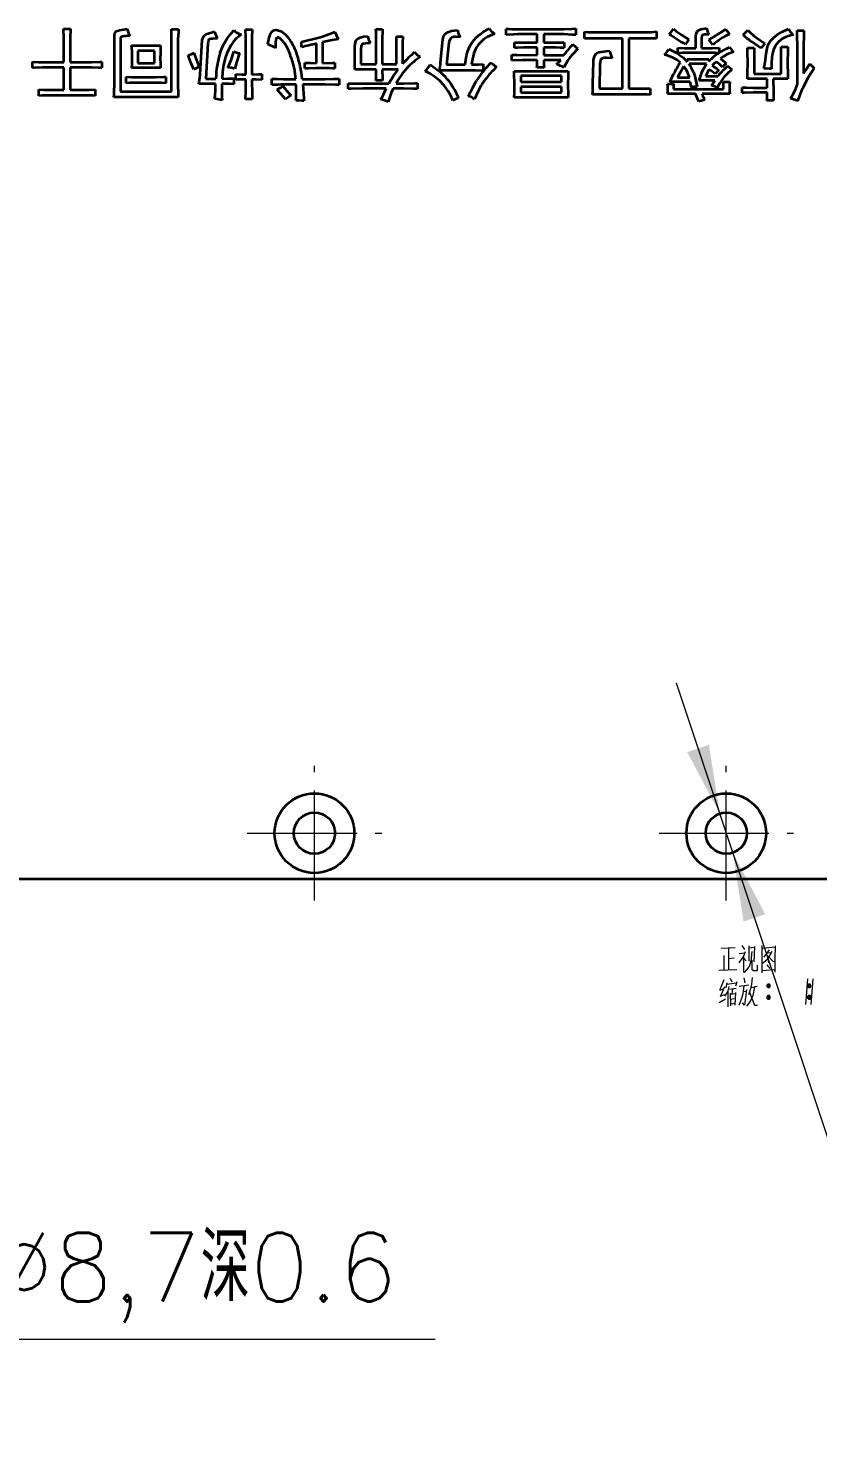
# Model space of a CAD drawing. Header units: millimetres. Extents: x -631 to 3210, y -446 to 2288.
# Drawn here: x -426.9 to -340.6, y 34.4 to 188.1 of the extents above; entities that cross this region are included whole.
import ezdxf

# ---------------------------------------------------------------- set-up
doc = ezdxf.new("R2010")
doc.units = ezdxf.units.MM
doc.linetypes.add('点画线', pattern=[18, 12, -2, 2, -2])
doc.layers.get('0').update_dxf_attribs({"lineweight": 18})
doc.layers.add('中心线层', color=1, linetype='点画线', lineweight=18)
doc.layers.add('尺寸线层', color=3, linetype='Continuous', lineweight=18)
doc.styles.get("Standard").update_dxf_attribs({"font": 'txt.shx', "bigfont": 'gbcbig.shx'})
doc.dimstyles.get("Standard").update_dxf_attribs({"dimscale": 3, "dimtxt": 0.18, "dimasz": 0.18, "dimexe": 0.18, "dimexo": 0.0625, "dimgap": 0.09, "dimtad": 0, "dimtih": 1, "dimtoh": 1, "dimdec": 4, "dimzin": 0, "dimdsep": 46, "dimtxsty": 'Standard', "dimcen": 0.09, "dimdle": 0.36, "dimadec": 0, "dimazin": 0, "dimtfac": 1, "dimtdec": 4, "dimtofl": 0, "dimtmove": 0, "dimatfit": 3, "dimfxl": 0, "dimtolj": 1, "dimtzin": 0, "dimarcsym": 0})

# ---------------------------------------------------------------- blocks, each defined once
blk = doc.blocks.new('*X305')
at = {"layer": '尺寸线层', "linetype": 'Continuous'}
for points in [[(-489.4, 104.16), (-493.55, 110.53), (-491.26, 111.53)], [(-485.91, 96.19), (-484.05, 88.82), (-481.76, 89.82)]]:
    blk.add_hatch(color=0, dxfattribs=at).paths.add_polyline_path(points, flags=0)
at = {"layer": '尺寸线层', "color": 0, "linetype": 'Continuous'}
for q in [(-495.41, 117.9), (-382.45, 44.91)]:
    blk.add_line((-463.47, 44.91), q, dxfattribs=at)
at = {"layer": '尺寸线层', "color": 0, "insert": (-419.21, 51.64), "char_height": 7.5, "width": 147.0476, "attachment_point": 5}
blk.add_mtext('14-%%C8,7深0.6', dxfattribs=at)
blk = doc.blocks.new('*X306')
at = {"layer": '尺寸线层', "linetype": 'Continuous'}
for points in [[(-351.36, 102.31), (-354.92, 109.03), (-352.55, 109.82)], [(-349.94, 98.04), (-348.76, 90.53), (-346.39, 91.32)]]:
    blk.add_hatch(color=0, dxfattribs=at).paths.add_polyline_path(points, flags=0)
at = {"layer": '尺寸线层', "color": 0, "linetype": 'Continuous'}
for q in [(-356.1, 116.54), (-278.68, 44.91)]:
    blk.add_line((-332.25, 44.91), q, dxfattribs=at)
at = {"layer": '尺寸线层', "color": 0, "char_height": 7.5, "attachment_point": 5}
for s, insert, width in [('%%C4,5', (-301.71, 51.25), 47.1429), ('%%C8.7*90%%D', (-301.71, 39.28), 92.1429)]:
    blk.add_mtext(s, dxfattribs=dict(at, insert=insert, width=width))

msp = doc.modelspace()

# ---------------------------------------------------------------- linework, layer by layer
at = {"color": 7, "lineweight": 35, "ltscale": 0.019385}
for p, q in [((-423.079, 188.018), (-422.304, 188.018)), ((-411.281, 187.985), (-410.506, 187.985)), ((-370.562, 183.771), (-371.337, 183.771))]:
    msp.add_line(p, q, dxfattribs=at)
at = {"color": 7, "lineweight": 35, "ltscale": 0.170225}
msp.add_line((-411.281, 181.176), (-411.281, 187.985), dxfattribs=at)
at = {"color": 7, "lineweight": 35, "ltscale": 0.018542}
for p, q in [((-403.191, 187.951), (-402.45, 187.951)), ((-342.922, 187.816), (-342.18, 187.816)), ((-348.349, 185.928), (-347.607, 185.928)), ((-402.45, 180.333), (-403.191, 180.333)), ((-345.483, 180.198), (-346.225, 180.198))]:
    msp.add_line(p, q, dxfattribs=at)
at = {"color": 7, "lineweight": 35, "ltscale": 0.021909}
msp.add_line((-393.416, 187.681), (-393.079, 186.872), dxfattribs=at)
at = {"color": 7, "lineweight": 35, "ltscale": 0.0177}
for p, q in [((-388.933, 187.985), (-388.225, 187.985)), ((-388.225, 182.355), (-388.933, 182.355))]:
    msp.add_line(p, q, dxfattribs=at)
at = {"color": 7, "lineweight": 35, "ltscale": 0.016854}
for p, q in [((-374.708, 187.344), (-374.708, 188.018)), ((-416.236, 182.086), (-416.236, 182.76)), ((-411.888, 182.76), (-411.888, 182.086)), ((-400.326, 181.883), (-400.326, 182.558)), ((-392.944, 182.558), (-392.944, 181.883)), ((-425.776, 180.704), (-425.776, 181.378)), ((-419.607, 181.378), (-419.607, 180.704))]:
    msp.add_line(p, q, dxfattribs=at)
at = {"color": 7, "lineweight": 35, "ltscale": 0.125562}
msp.add_line((-373.427, 187.985), (-368.405, 187.985), dxfattribs=at)
at = {"color": 7, "lineweight": 35, "ltscale": 0.017697}
msp.add_line((-367.09, 188.052), (-367.09, 187.344), dxfattribs=at)
at = {"color": 7, "lineweight": 35, "ltscale": 0.018539}
msp.add_line((-366.146, 186.94), (-366.146, 187.681), dxfattribs=at)
at = {"color": 7, "lineweight": 35, "ltscale": 0.136523}
msp.add_line((-364.967, 187.648), (-359.506, 187.648), dxfattribs=at)
at = {"color": 7, "lineweight": 35, "ltscale": 0.019382}
msp.add_line((-358.292, 187.715), (-358.292, 186.94), dxfattribs=at)
at = {"color": 7, "lineweight": 35, "ltscale": 0.058989}
for p, q in [((-423.045, 184.378), (-423.045, 186.737)), ((-422.337, 186.737), (-422.337, 184.378))]:
    msp.add_line(p, q, dxfattribs=at)
at = {"color": 7, "lineweight": 35, "ltscale": 0.135674}
msp.add_line((-417.517, 181.816), (-417.517, 187.243), dxfattribs=at)
at = {"color": 7, "lineweight": 35, "ltscale": 0.143258}
msp.add_line((-416.843, 186.906), (-416.843, 181.176), dxfattribs=at)
at = {"color": 7, "lineweight": 35, "ltscale": 0.079211}
for p, q in [((-415.629, 186.198), (-412.461, 186.198)), ((-412.461, 183.737), (-415.629, 183.737))]:
    msp.add_line(p, q, dxfattribs=at)
at = {"color": 7, "lineweight": 35, "ltscale": 0.127247}
msp.add_line((-410.573, 186.906), (-410.573, 181.816), dxfattribs=at)
at = {"color": 7, "lineweight": 35, "ltscale": 0.093725}
msp.add_line((-408.146, 183.03), (-407.911, 186.771), dxfattribs=at)
at = {"color": 7, "lineweight": 35, "ltscale": 0.096248}
msp.add_line((-407.304, 186.4), (-407.54, 182.558), dxfattribs=at)
at = {"color": 7, "lineweight": 35, "ltscale": 0.092697}
for p, q in [((-403.158, 183.03), (-403.158, 186.737)), ((-402.483, 186.737), (-402.483, 183.03))]:
    msp.add_line(p, q, dxfattribs=at)
at = {"color": 7, "lineweight": 35, "ltscale": 0.049476}
msp.add_line((-397.057, 186.603), (-395.131, 187.059), dxfattribs=at)
at = {"color": 7, "lineweight": 35, "ltscale": 0.015168}
for p, q in [((-397.057, 185.996), (-397.057, 186.603)), ((-373.798, 185.928), (-373.798, 186.535)), ((-368.371, 186.535), (-368.371, 185.928)), ((-404.472, 182.591), (-404.472, 181.985))]:
    msp.add_line(p, q, dxfattribs=at)
at = {"color": 7, "lineweight": 35, "ltscale": 0.05309}
msp.add_line((-395.438, 184.277), (-395.438, 186.4), dxfattribs=at)
at = {"color": 7, "lineweight": 35, "ltscale": 0.057304}
for p, q in [((-394.765, 186.569), (-394.765, 184.277)), ((-388.899, 184.142), (-388.899, 186.434)), ((-388.259, 186.434), (-388.259, 184.142))]:
    msp.add_line(p, q, dxfattribs=at)
at = {"color": 7, "lineweight": 35, "ltscale": 0.034551}
msp.add_line((-391.225, 184.782), (-391.225, 186.164), dxfattribs=at)
at = {"color": 7, "lineweight": 35, "ltscale": 0.075843}
msp.add_line((-386.675, 184.142), (-386.675, 187.176), dxfattribs=at)
at = {"color": 7, "lineweight": 35, "ltscale": 0.016858}
for p, q in [((-386.675, 187.176), (-386, 187.176)), ((-350.944, 182.221), (-350.27, 182.221))]:
    msp.add_line(p, q, dxfattribs=at)
at = {"color": 7, "lineweight": 35, "ltscale": 0.062724}
msp.add_line((-381.888, 184.344), (-381.618, 186.839), dxfattribs=at)
at = {"color": 7, "lineweight": 35, "ltscale": 0.059282}
msp.add_line((-380.978, 186.468), (-381.214, 184.108), dxfattribs=at)
at = {"color": 7, "lineweight": 35, "ltscale": 0.053088}
msp.add_line((-371.304, 187.412), (-373.427, 187.412), dxfattribs=at)
at = {"color": 7, "lineweight": 35, "ltscale": 0.022752}
for p, q in [((-371.304, 186.501), (-371.304, 187.412)), ((-370.596, 187.412), (-370.596, 186.501))]:
    msp.add_line(p, q, dxfattribs=at)
at = {"color": 7, "lineweight": 35, "ltscale": 0.054773}
for p, q in [((-368.405, 187.412), (-370.596, 187.412)), ((-370.596, 185.153), (-368.405, 185.153)), ((-413.068, 182.119), (-415.259, 182.119)), ((-415.225, 182.726), (-413.034, 182.726))]:
    msp.add_line(p, q, dxfattribs=at)
at = {"color": 7, "lineweight": 35, "ltscale": 0.074158}
for p, q in [((-362, 186.973), (-364.967, 186.973)), ((-347.607, 183.097), (-344.641, 183.097))]:
    msp.add_line(p, q, dxfattribs=at)
at = {"color": 7, "lineweight": 35, "ltscale": 0.137359}
for p, q in [((-362, 181.479), (-362, 186.973)), ((-361.292, 186.973), (-361.292, 181.479))]:
    msp.add_line(p, q, dxfattribs=at)
at = {"color": 7, "lineweight": 35, "ltscale": 0.044666}
msp.add_line((-359.506, 186.973), (-361.292, 186.973), dxfattribs=at)
at = {"color": 7, "lineweight": 35, "ltscale": 0.032865}
msp.add_line((-353.978, 185.895), (-353.978, 187.209), dxfattribs=at)
at = {"color": 7, "lineweight": 35, "ltscale": 0.027809}
msp.add_line((-353.371, 187.007), (-353.371, 185.895), dxfattribs=at)
at = {"color": 7, "lineweight": 35, "ltscale": 0.030859}
msp.add_line((-346.866, 185.895), (-347.877, 186.603), dxfattribs=at)
at = {"color": 7, "lineweight": 35, "ltscale": 0.073315}
msp.add_line((-344.641, 183.097), (-344.641, 186.03), dxfattribs=at)
at = {"color": 7, "lineweight": 35, "ltscale": 0.017688}
msp.add_line((-344.641, 186.03), (-343.933, 186.03), dxfattribs=at)
at = {"color": 7, "lineweight": 35, "ltscale": 0.107023}
msp.add_line((-342.888, 181.951), (-342.888, 186.232), dxfattribs=at)
at = {"color": 7, "lineweight": 35, "ltscale": 0.078371}
msp.add_line((-342.214, 186.265), (-342.214, 183.131), dxfattribs=at)
at = {"color": 7, "lineweight": 35, "ltscale": 0.033708}
for p, q in [((-414.956, 185.625), (-414.956, 184.277)), ((-413.135, 184.277), (-413.135, 185.625))]:
    msp.add_line(p, q, dxfattribs=at)
at = {"color": 7, "lineweight": 35, "ltscale": 0.045508}
for p, q in [((-413.135, 185.625), (-414.956, 185.625)), ((-414.956, 184.277), (-413.135, 184.277)), ((-406.461, 182.018), (-408.281, 182.018))]:
    msp.add_line(p, q, dxfattribs=at)
at = {"color": 7, "lineweight": 35, "ltscale": 0.041293}
msp.add_line((-390.584, 185.794), (-390.584, 184.142), dxfattribs=at)
at = {"color": 7, "lineweight": 35, "ltscale": 0.04045}
msp.add_line((-386.034, 185.794), (-386.034, 184.176), dxfattribs=at)
at = {"color": 7, "lineweight": 35, "ltscale": 0.016011}
for p, q in [((-374.068, 184.546), (-374.068, 185.187)), ((-396.72, 183.67), (-396.72, 184.31)), ((-393.416, 184.31), (-393.416, 183.67)), ((-384.382, 182.086), (-384.382, 181.445)), ((-373.09, 181.681), (-373.09, 181.041)), ((-368.675, 181.041), (-368.675, 181.681))]:
    msp.add_line(p, q, dxfattribs=at)
at = {"color": 7, "lineweight": 35, "ltscale": 0.020225}
for p, q in [((-371.304, 185.153), (-371.304, 185.962)), ((-370.596, 185.962), (-370.596, 185.153)), ((-350.944, 181.412), (-350.944, 182.221))]:
    msp.add_line(p, q, dxfattribs=at)
at = {"color": 7, "lineweight": 35, "ltscale": 0.046338}
msp.add_line((-368.742, 184.58), (-370.596, 184.58), dxfattribs=at)
at = {"color": 7, "lineweight": 35, "ltscale": 0.014326}
msp.add_line((-355.933, 185.355), (-355.933, 185.928), dxfattribs=at)
at = {"color": 7, "lineweight": 35, "ltscale": 0.006742}
msp.add_line((-354.922, 184.412), (-354.922, 184.681), dxfattribs=at)
at = {"color": 7, "lineweight": 35, "ltscale": 0.058997}
msp.add_line((-354.922, 184.681), (-352.562, 184.681), dxfattribs=at)
at = {"color": 7, "lineweight": 35, "ltscale": 0.014319}
msp.add_line((-354.551, 185.895), (-353.978, 185.895), dxfattribs=at)
at = {"color": 7, "lineweight": 35, "ltscale": 0.037073}
msp.add_line((-352.967, 185.389), (-354.45, 185.389), dxfattribs=at)
at = {"color": 7, "lineweight": 35, "ltscale": 0.010107}
msp.add_line((-353.371, 185.895), (-352.967, 185.895), dxfattribs=at)
at = {"color": 7, "lineweight": 35, "ltscale": 0.005899}
msp.add_line((-352.562, 184.681), (-352.562, 184.445), dxfattribs=at)
at = {"color": 7, "lineweight": 35, "ltscale": 0.013483}
msp.add_line((-351.416, 185.928), (-351.416, 185.389), dxfattribs=at)
at = {"color": 7, "lineweight": 35, "ltscale": 0.070787}
msp.add_line((-347.607, 185.928), (-347.607, 183.097), dxfattribs=at)
at = {"color": 7, "lineweight": 35, "ltscale": 0.016853}
for p, q in [((-426.45, 183.737), (-426.45, 184.412)), ((-418.899, 184.412), (-418.899, 183.737))]:
    msp.add_line(p, q, dxfattribs=at)
at = {"color": 7, "lineweight": 35, "ltscale": 0.058984}
for p, q in [((-425.405, 184.378), (-423.045, 184.378)), ((-423.045, 183.771), (-425.405, 183.771)), ((-388.899, 183.569), (-391.259, 183.569))]:
    msp.add_line(p, q, dxfattribs=at)
at = {"color": 7, "lineweight": 35, "ltscale": 0.060674}
for p, q in [((-423.045, 181.344), (-423.045, 183.771)), ((-422.337, 183.771), (-422.337, 181.344))]:
    msp.add_line(p, q, dxfattribs=at)
at = {"color": 7, "lineweight": 35, "ltscale": 0.058142}
for p, q in [((-422.337, 184.378), (-420.012, 184.378)), ((-420.012, 183.771), (-422.337, 183.771))]:
    msp.add_line(p, q, dxfattribs=at)
at = {"color": 7, "lineweight": 35, "ltscale": 0.015169}
for p, q in [((-404.236, 182.457), (-404.236, 183.063)), ((-401.405, 183.063), (-401.405, 182.457)), ((-391.967, 181.445), (-391.967, 182.052)), ((-356.438, 182.018), (-356.438, 181.412)), ((-348.922, 181.007), (-348.922, 181.614))]:
    msp.add_line(p, q, dxfattribs=at)
at = {"color": 7, "lineweight": 35, "ltscale": 0.026123}
msp.add_line((-394.461, 183.704), (-395.506, 183.704), dxfattribs=at)
at = {"color": 7, "lineweight": 35, "ltscale": 0.042126}
msp.add_line((-390.584, 184.142), (-388.899, 184.142), dxfattribs=at)
at = {"color": 7, "lineweight": 35, "ltscale": 0.0396}
for p, q in [((-388.259, 184.142), (-386.675, 184.142)), ((-343.933, 182.558), (-345.517, 182.558))]:
    msp.add_line(p, q, dxfattribs=at)
at = {"color": 7, "lineweight": 35, "ltscale": 0.043823}
msp.add_line((-386.506, 183.569), (-388.259, 183.569), dxfattribs=at)
at = {"color": 7, "lineweight": 35, "ltscale": 0.084277}
msp.add_line((-378.618, 183.468), (-381.989, 183.468), dxfattribs=at)
at = {"color": 7, "lineweight": 35, "ltscale": 0.050562}
msp.add_line((-381.214, 184.108), (-379.191, 184.108), dxfattribs=at)
at = {"color": 7, "lineweight": 35, "ltscale": 0.017696}
for p, q in [((-377.236, 184.142), (-377.236, 183.434)), ((-358.967, 181.513), (-358.967, 180.805))]:
    msp.add_line(p, q, dxfattribs=at)
at = {"color": 7, "lineweight": 35, "ltscale": 0.147473}
for p, q in [((-373.832, 183.4), (-367.933, 183.4)), ((-367.933, 180.501), (-373.832, 180.501))]:
    msp.add_line(p, q, dxfattribs=at)
at = {"color": 7, "lineweight": 35, "ltscale": 0.057328}
msp.add_line((-365.236, 182.086), (-365.169, 184.378), dxfattribs=at)
at = {"color": 7, "lineweight": 35, "ltscale": 0.067421}
msp.add_line((-364.461, 184.176), (-364.495, 181.479), dxfattribs=at)
at = {"color": 7, "lineweight": 35, "ltscale": 0.048035}
msp.add_line((-352.798, 184.176), (-354.72, 184.176), dxfattribs=at)
at = {"color": 7, "lineweight": 35, "ltscale": 0.013724}
msp.add_line((-351.483, 183.501), (-351.854, 183.097), dxfattribs=at)
at = {"color": 7, "lineweight": 35, "ltscale": 0.016183}
msp.add_line((-350.506, 183.973), (-350, 183.569), dxfattribs=at)
at = {"color": 7, "lineweight": 35, "ltscale": 0.016681}
msp.add_line((-341.506, 184.176), (-341.034, 183.704), dxfattribs=at)
at = {"color": 7, "lineweight": 35, "ltscale": 0.027808}
for p, q in [((-407.54, 182.558), (-406.427, 182.558)), ((-385.933, 181.479), (-387.045, 181.479))]:
    msp.add_line(p, q, dxfattribs=at)
at = {"color": 7, "lineweight": 35, "ltscale": 0.033704}
for p, q in [((-399.045, 182.524), (-397.697, 182.524)), ((-397.664, 181.917), (-399.012, 181.917))]:
    msp.add_line(p, q, dxfattribs=at)
at = {"color": 7, "lineweight": 35, "ltscale": 0.061523}
msp.add_line((-396.989, 182.524), (-394.528, 182.524), dxfattribs=at)
at = {"color": 7, "lineweight": 35, "ltscale": 0.060681}
msp.add_line((-394.495, 181.917), (-396.922, 181.917), dxfattribs=at)
at = {"color": 7, "lineweight": 35, "ltscale": 0.111243}
msp.add_line((-391.967, 182.052), (-387.517, 182.052), dxfattribs=at)
at = {"color": 7, "lineweight": 35, "ltscale": 0.062354}
for p, q in [((-387.821, 181.479), (-390.315, 181.479)), ((-364.495, 181.479), (-362, 181.479))]:
    msp.add_line(p, q, dxfattribs=at)
at = {"color": 7, "lineweight": 35, "ltscale": 0.020227}
msp.add_line((-386.742, 182.052), (-385.933, 182.052), dxfattribs=at)
at = {"color": 7, "lineweight": 35, "ltscale": 0.016012}
for p, q in [((-373.09, 182.861), (-373.09, 182.221)), ((-368.675, 182.221), (-368.675, 182.861))]:
    msp.add_line(p, q, dxfattribs=at)
at = {"color": 7, "lineweight": 35, "ltscale": 0.110388}
for p, q in [((-368.675, 182.861), (-373.09, 182.861)), ((-373.09, 182.221), (-368.675, 182.221)), ((-368.675, 181.681), (-373.09, 181.681)), ((-373.09, 181.041), (-368.675, 181.041))]:
    msp.add_line(p, q, dxfattribs=at)
at = {"color": 7, "lineweight": 35, "ltscale": 0.021912}
msp.add_line((-361.292, 181.479), (-360.416, 181.479), dxfattribs=at)
at = {"color": 7, "lineweight": 35, "ltscale": 0.016016}
msp.add_line((-357.079, 182.018), (-356.438, 182.018), dxfattribs=at)
at = {"color": 7, "lineweight": 35, "ltscale": 0.055627}
msp.add_line((-354.584, 182.221), (-356.81, 182.221), dxfattribs=at)
at = {"color": 7, "lineweight": 35, "ltscale": 0.137354}
msp.add_line((-356.438, 181.412), (-350.944, 181.412), dxfattribs=at)
at = {"color": 7, "lineweight": 35, "ltscale": 0.032019}
msp.add_line((-355.967, 182.692), (-354.686, 182.692), dxfattribs=at)
at = {"color": 7, "lineweight": 35, "ltscale": 0.015538}
msp.add_line((-354.45, 181.614), (-354.584, 182.221), dxfattribs=at)
at = {"color": 7, "lineweight": 35, "ltscale": 0.043811}
msp.add_line((-351.888, 182.355), (-353.641, 182.355), dxfattribs=at)
at = {"color": 7, "lineweight": 35, "ltscale": 0.032874}
msp.add_line((-352.899, 182.827), (-351.584, 182.827), dxfattribs=at)
at = {"color": 7, "lineweight": 35, "ltscale": 0.053931}
msp.add_line((-346.191, 182.558), (-348.349, 182.558), dxfattribs=at)
at = {"color": 7, "lineweight": 35, "ltscale": 0.03877}
msp.add_line((-347.742, 181.58), (-346.191, 181.58), dxfattribs=at)
at = {"color": 7, "lineweight": 35, "ltscale": 0.024438}
msp.add_line((-346.191, 181.58), (-346.191, 182.558), dxfattribs=at)
at = {"color": 7, "lineweight": 35, "ltscale": 0.038757}
msp.add_line((-424.596, 181.344), (-423.045, 181.344), dxfattribs=at)
at = {"color": 7, "lineweight": 35, "ltscale": 0.095215}
msp.add_line((-420.787, 180.737), (-424.596, 180.737), dxfattribs=at)
at = {"color": 7, "lineweight": 35, "ltscale": 0.034546}
msp.add_line((-422.337, 181.344), (-420.956, 181.344), dxfattribs=at)
at = {"color": 7, "lineweight": 35, "ltscale": 0.176123}
msp.add_line((-410.54, 180.535), (-417.584, 180.535), dxfattribs=at)
at = {"color": 7, "lineweight": 35, "ltscale": 0.13905}
msp.add_line((-416.843, 181.176), (-411.281, 181.176), dxfattribs=at)
at = {"color": 7, "lineweight": 35, "ltscale": 0.12135}
msp.add_line((-360.416, 180.839), (-365.27, 180.839), dxfattribs=at)
at = {"color": 7, "lineweight": 35, "ltscale": 0.076685}
msp.add_line((-354.012, 180.906), (-357.079, 180.906), dxfattribs=at)
at = {"color": 7, "lineweight": 35, "ltscale": 0.075842}
msp.add_line((-350.27, 180.906), (-353.304, 180.906), dxfattribs=at)
at = {"color": 7, "lineweight": 35, "ltscale": 0.037927}
msp.add_line((-346.191, 181.041), (-347.708, 181.041), dxfattribs=at)
at = {"color": 7, "lineweight": 35}
msp.add_line((-499.652, 95.176), (-203.652, 95.176), dxfattribs=at)
for points in [[(-422.304, 188.018), (-422.333, 186.994), (-422.337, 186.737)], [(-417.517, 187.243), (-417.471, 187.521), (-417.405, 187.647), (-417.306, 187.748), (-417.179, 187.811)], [(-417.179, 187.811), (-416.965, 187.868), (-416.536, 187.951), (-416.102, 188.018)], [(-416.102, 188.018), (-416.084, 187.853), (-415.979, 187.54), (-415.832, 187.243)], [(-410.506, 187.985), (-410.517, 187.625), (-410.573, 186.906)], [(-405.945, 185.42), (-405.62, 186.222), (-405.179, 186.968), (-404.829, 187.425), (-404.438, 187.85)], [(-404.438, 187.85), (-404.358, 187.752), (-404.156, 187.6), (-403.81, 187.441), (-403.629, 187.378)], [(-402.45, 187.951), (-402.479, 186.98), (-402.483, 186.737)], [(-400.765, 186.333), (-400.609, 187.023), (-400.49, 187.371), (-400.412, 187.537), (-400.314, 187.694), (-400.21, 187.804), (-400.057, 187.883)], [(-400.057, 187.883), (-399.864, 187.904), (-399.673, 187.883), (-399.312, 187.748), (-399.146, 187.648)], [(-399.146, 187.648), (-398.855, 187.413), (-398.6, 187.139), (-398.304, 186.737)], [(-395.131, 187.059), (-394.779, 187.161), (-394.095, 187.411), (-393.416, 187.681)], [(-388.225, 187.985), (-388.255, 186.744), (-388.259, 186.434)], [(-381.618, 186.839), (-381.582, 187.039), (-381.512, 187.23), (-381.402, 187.402), (-381.254, 187.542), (-381.077, 187.642)], [(-381.077, 187.642), (-380.669, 187.778), (-380.034, 187.883)], [(-380.034, 187.883), (-379.915, 187.475), (-379.697, 187.108)], [(-377.567, 187.404), (-377.24, 187.632), (-376.562, 188.052)], [(-376.562, 188.052), (-376.364, 187.792), (-375.989, 187.479)], [(-368.405, 187.985), (-367.524, 188.003), (-367.09, 188.052)], [(-366.146, 187.681), (-365.834, 187.659), (-364.967, 187.648)], [(-359.506, 187.648), (-358.853, 187.656), (-358.292, 187.715)], [(-356.877, 187.445), (-356.77, 187.544), (-356.591, 187.771), (-356.438, 188.018)], [(-356.438, 188.018), (-356.124, 187.758), (-355.449, 187.28), (-354.753, 186.839)], [(-353.978, 187.209), (-353.942, 187.473), (-353.828, 187.713), (-353.742, 187.816)], [(-353.742, 187.816), (-353.636, 187.878), (-353.403, 187.961), (-352.798, 188.086)], [(-352.798, 188.086), (-352.652, 187.61), (-352.562, 187.378)], [(-352.562, 186.805), (-351.314, 187.573), (-350.708, 187.985)], [(-348.821, 187.344), (-348.476, 187.697), (-348.315, 187.883)], [(-348.315, 187.883), (-348.119, 187.672), (-347.684, 187.294), (-347.271, 186.982), (-346.427, 186.4)], [(-345.51, 187.032), (-345.054, 187.388), (-344.561, 187.688), (-343.866, 188.018)], [(-342.888, 186.232), (-342.892, 187.183), (-342.922, 187.816)], [(-342.18, 187.816), (-342.196, 187.196), (-342.214, 186.265)], [(-416.607, 187.176), (-416.756, 187.123), (-416.834, 186.986), (-416.843, 186.906)], [(-415.562, 184.883), (-415.57, 185.589), (-415.629, 186.198)], [(-412.461, 186.198), (-412.484, 185.369), (-412.495, 184.816)], [(-407.911, 186.771), (-407.825, 187.077), (-407.75, 187.216), (-407.645, 187.333), (-407.504, 187.407)], [(-407.102, 186.872), (-407.13, 186.867), (-407.178, 186.835), (-407.223, 186.761), (-407.282, 186.552), (-407.304, 186.4)], [(-406.259, 186.94), (-406.767, 186.923), (-406.936, 186.906), (-407.102, 186.872)], [(-403.629, 187.378), (-403.931, 187.182), (-404.199, 186.943), (-404.482, 186.619), (-404.781, 186.184), (-405.039, 185.723)], [(-399.922, 185.895), (-400.128, 186.042), (-400.586, 186.265), (-400.765, 186.333)], [(-399.858, 186.839), (-399.903, 186.527), (-399.922, 185.895)], [(-399.248, 186.805), (-399.449, 186.982), (-399.532, 187.034), (-399.62, 187.07), (-399.708, 187.069), (-399.797, 187.002), (-399.832, 186.93), (-399.858, 186.839)], [(-398.466, 185.594), (-398.68, 186.028), (-398.936, 186.437), (-399.248, 186.805)], [(-393.079, 186.872), (-393.294, 186.859), (-393.724, 186.791), (-394.765, 186.569)], [(-391.225, 186.164), (-391.185, 186.535), (-391.123, 186.706), (-391.02, 186.857), (-390.854, 186.973)], [(-390.854, 186.973), (-390.664, 187.061), (-390.259, 187.161), (-389.843, 187.209)], [(-390.45, 186.333), (-390.529, 186.232), (-390.562, 186.122), (-390.584, 185.794)], [(-389.54, 186.434), (-390.062, 186.417), (-390.285, 186.388), (-390.398, 186.359), (-390.45, 186.333)], [(-389.843, 187.209), (-389.672, 186.677), (-389.54, 186.434)], [(-386, 187.176), (-386.017, 186.485), (-386.034, 185.794)], [(-380.641, 187.074), (-380.752, 187.002), (-380.839, 186.888), (-380.943, 186.619), (-380.978, 186.468)], [(-379.697, 187.108), (-380.176, 187.13), (-380.42, 187.121), (-380.641, 187.074)], [(-378.888, 185.591), (-378.676, 186.118), (-378.38, 186.601)], [(-377.732, 186.291), (-377.971, 185.936), (-378.233, 185.35)], [(-373.427, 187.412), (-373.853, 187.4), (-374.708, 187.344)], [(-373.798, 186.535), (-373.299, 186.527), (-371.304, 186.501)], [(-370.596, 186.501), (-368.816, 186.527), (-368.371, 186.535)], [(-367.09, 187.344), (-367.527, 187.355), (-368.405, 187.412)], [(-364.967, 186.973), (-365.911, 186.958), (-366.146, 186.94)], [(-358.292, 186.94), (-358.614, 186.962), (-359.506, 186.973)], [(-354.753, 186.839), (-354.863, 186.713), (-355.124, 186.333)], [(-353.27, 187.344), (-353.343, 187.221), (-353.371, 187.007)], [(-352.562, 187.378), (-353.02, 187.375), (-353.202, 187.362), (-353.27, 187.344)], [(-346.427, 186.4), (-346.692, 186.099), (-346.866, 185.895)], [(-346.292, 185.288), (-346.238, 185.677), (-346.14, 186.056), (-345.998, 186.395), (-345.805, 186.708), (-345.51, 187.032)], [(-345.309, 186.127), (-345.48, 185.736), (-345.596, 185.321), (-345.668, 184.899), (-345.719, 184.269), (-345.72, 183.636)], [(-343.326, 187.344), (-343.769, 187.237), (-344.196, 187.084), (-344.544, 186.906), (-344.955, 186.593), (-345.274, 186.189), (-345.309, 186.127)], [(-343.933, 186.03), (-343.941, 185.686), (-343.967, 184.31)], [(-415.629, 183.737), (-415.589, 183.965), (-415.565, 184.423), (-415.562, 184.883)], [(-412.495, 184.816), (-412.478, 184.169), (-412.461, 183.737)], [(-409.461, 185.153), (-409.025, 185.288), (-408.821, 185.389)], [(-408.821, 183.569), (-409.189, 184.413), (-409.461, 185.153)], [(-408.821, 185.389), (-408.652, 184.869), (-408.248, 183.839)], [(-405.039, 185.723), (-405.219, 185.327), (-405.365, 184.919), (-405.575, 184.077), (-405.69, 183.32), (-405.753, 182.558)], [(-405.113, 183.805), (-404.997, 184.02), (-404.728, 184.705), (-404.472, 185.524)], [(-404.472, 185.524), (-404.048, 185.402), (-403.832, 185.355)], [(-403.832, 185.355), (-404.186, 184.333), (-404.371, 183.636)], [(-391.259, 183.569), (-391.235, 183.973), (-391.225, 184.782)], [(-379.191, 184.108), (-379.124, 184.609), (-379.025, 185.105), (-378.888, 185.591)], [(-378.233, 185.35), (-378.327, 185.026), (-378.449, 184.36), (-378.483, 184.108)], [(-374.068, 185.187), (-373.515, 185.18), (-371.304, 185.153)], [(-371.304, 184.58), (-372.962, 184.576), (-374.068, 184.546)], [(-371.304, 185.962), (-372.801, 185.959), (-373.471, 185.947), (-373.798, 185.928)], [(-371.337, 183.771), (-371.314, 184.04), (-371.304, 184.58)], [(-368.371, 185.928), (-368.815, 185.952), (-369.261, 185.959), (-370.596, 185.962)], [(-370.596, 184.58), (-370.579, 184.176), (-370.562, 183.771)], [(-369.214, 184.142), (-368.947, 184.367), (-368.742, 184.58)], [(-367.739, 184.89), (-367.985, 184.532), (-368.405, 183.771)], [(-366.888, 185.827), (-367.471, 185.216), (-367.739, 184.89)], [(-365.169, 184.378), (-365.148, 184.64), (-365.097, 184.897), (-365.023, 185.091), (-364.912, 185.266), (-364.779, 185.382), (-364.596, 185.457)], [(-364.596, 185.457), (-363.791, 185.575), (-363.382, 185.591)], [(-364.225, 184.782), (-364.262, 184.768), (-364.322, 184.715), (-364.38, 184.609), (-364.442, 184.343), (-364.461, 184.176)], [(-363.113, 184.816), (-363.75, 184.838), (-364.005, 184.829), (-364.155, 184.807), (-364.225, 184.782)], [(-363.382, 185.591), (-363.337, 185.377), (-363.184, 184.965), (-363.113, 184.816)], [(-357.416, 185.187), (-357.272, 185.324), (-357.027, 185.636), (-356.944, 185.76)], [(-356.466, 184.83), (-357.093, 185.092), (-357.416, 185.187)], [(-355.933, 185.928), (-355.242, 185.912), (-354.551, 185.895)], [(-354.45, 185.389), (-355.439, 185.38), (-355.933, 185.355)], [(-355.798, 185.187), (-355.376, 184.878), (-355.181, 184.704), (-354.922, 184.412)], [(-352.967, 185.895), (-352.191, 185.912), (-351.416, 185.928)], [(-351.483, 185.355), (-351.876, 185.378), (-352.967, 185.389)], [(-351.416, 185.389), (-350.681, 185.812), (-350.304, 185.996)], [(-349.832, 185.49), (-350.587, 185.197), (-350.946, 185.006), (-351.281, 184.782)], [(-351.281, 184.782), (-350.77, 184.323), (-350.641, 184.209)], [(-350.304, 185.996), (-350.014, 185.636), (-349.832, 185.49)], [(-348.315, 184.277), (-348.323, 185.538), (-348.349, 185.928)], [(-346.562, 183.67), (-346.477, 183.983), (-346.364, 184.634), (-346.292, 185.288)], [(-426.45, 184.412), (-425.823, 184.388), (-425.405, 184.378)], [(-425.405, 183.771), (-426.242, 183.757), (-426.45, 183.737)], [(-420.012, 184.378), (-419.122, 184.408), (-418.899, 184.412)], [(-418.899, 183.737), (-419.268, 183.762), (-420.012, 183.771)], [(-408.281, 182.018), (-408.233, 182.213), (-408.18, 182.622), (-408.146, 183.03)], [(-404.236, 183.063), (-403.589, 183.04), (-403.158, 183.03)], [(-402.483, 183.03), (-401.836, 183.048), (-401.405, 183.063)], [(-397.697, 182.524), (-397.847, 183.631), (-397.967, 184.176)], [(-396.72, 184.31), (-396.079, 184.294), (-395.438, 184.277)], [(-395.506, 183.704), (-396.315, 183.694), (-396.72, 183.67)], [(-394.765, 184.277), (-393.686, 184.303), (-393.416, 184.31)], [(-393.416, 183.67), (-393.626, 183.691), (-394.042, 183.702), (-394.461, 183.704)], [(-388.933, 182.355), (-388.911, 182.677), (-388.899, 183.569)], [(-388.259, 183.569), (-388.229, 182.598), (-388.225, 182.355)], [(-387.517, 182.052), (-387.006, 182.882), (-386.506, 183.569)], [(-385.528, 183.737), (-386.075, 183.108), (-386.539, 182.416), (-386.742, 182.052)], [(-383.54, 183.4), (-383.369, 183.566), (-383.09, 183.953), (-383, 184.108)], [(-381.483, 181.816), (-382.006, 182.376), (-382.607, 182.852), (-383.063, 183.143), (-383.54, 183.4)], [(-383, 184.108), (-382.268, 183.586), (-381.922, 183.299)], [(-377.236, 183.434), (-378.065, 183.466), (-378.618, 183.468)], [(-378.483, 184.108), (-377.735, 184.127), (-377.236, 184.142)], [(-376.36, 184.31), (-376.168, 184.137), (-375.753, 183.839)], [(-373.798, 181.985), (-373.813, 183.118), (-373.832, 183.4)], [(-367.933, 183.4), (-367.947, 182.834), (-367.967, 181.985)], [(-356.81, 182.221), (-356.686, 182.516), (-356.405, 183.097)], [(-355.292, 183.906), (-355.761, 183.104), (-355.967, 182.692)], [(-354.686, 182.692), (-354.851, 183.216), (-355.121, 183.693), (-355.292, 183.906)], [(-354.248, 183.265), (-354.1, 182.855), (-353.896, 182.005), (-353.843, 181.681)], [(-353.343, 183.234), (-353.184, 183.56), (-352.798, 184.176)], [(-351.854, 183.097), (-352.207, 183.367), (-352.528, 183.569)], [(-351.753, 184.412), (-352.022, 184.175), (-352.191, 184.007)], [(-350.641, 184.209), (-350.797, 184.099), (-351.079, 183.839)], [(-348.349, 182.558), (-348.326, 182.901), (-348.319, 183.245), (-348.315, 184.277)], [(-345.72, 183.636), (-345.942, 183.658), (-346.562, 183.67)], [(-343.967, 184.31), (-343.941, 182.908), (-343.933, 182.558)], [(-341.034, 183.704), (-341.692, 182.705), (-342.254, 181.65)], [(-342.214, 183.131), (-341.987, 183.478), (-341.506, 184.176)], [(-417.584, 180.535), (-417.547, 180.79), (-417.52, 181.302), (-417.517, 181.816)], [(-416.236, 182.76), (-415.63, 182.735), (-415.225, 182.726)], [(-415.259, 182.119), (-415.846, 182.115), (-416.236, 182.086)], [(-411.888, 182.086), (-412.359, 182.115), (-413.068, 182.119)], [(-413.034, 182.726), (-412.117, 182.753), (-411.888, 182.76)], [(-410.573, 181.816), (-410.554, 181.047), (-410.54, 180.535)], [(-406.562, 180.367), (-406.497, 180.69), (-406.45, 181.354), (-406.461, 182.018)], [(-404.472, 181.985), (-404.909, 182.009), (-405.787, 182.018)], [(-405.787, 182.018), (-405.758, 180.589), (-405.753, 180.232)], [(-405.753, 182.558), (-405.113, 182.574), (-404.472, 182.591)], [(-403.158, 182.49), (-404.021, 182.475), (-404.236, 182.457)], [(-403.191, 180.333), (-403.162, 181.195), (-403.158, 182.49)], [(-401.405, 182.457), (-402.052, 182.489), (-402.483, 182.49)], [(-402.483, 182.49), (-402.457, 180.764), (-402.45, 180.333)], [(-400.326, 182.558), (-399.686, 182.541), (-399.045, 182.524)], [(-399.72, 181.378), (-399.332, 181.615), (-399.079, 181.782)], [(-399.079, 181.782), (-398.879, 181.494), (-398.42, 180.96), (-398.236, 180.771)], [(-397.697, 180.198), (-397.667, 180.33), (-397.65, 180.517), (-397.641, 180.891), (-397.664, 181.917)], [(-396.922, 181.917), (-396.827, 180.489), (-396.821, 180.131)], [(-394.528, 182.524), (-393.578, 182.543), (-392.944, 182.558)], [(-392.944, 181.883), (-393.353, 181.906), (-394.495, 181.917)], [(-390.315, 181.479), (-391.637, 181.464), (-391.967, 181.445)], [(-388.427, 180.333), (-388.331, 180.435), (-388.209, 180.627), (-388.091, 180.856), (-387.821, 181.479)], [(-387.045, 181.479), (-387.256, 181.008), (-387.584, 180.03)], [(-385.933, 182.052), (-384.692, 182.082), (-384.382, 182.086)], [(-384.382, 181.445), (-384.897, 181.47), (-385.933, 181.479)], [(-380.54, 180.198), (-380.67, 180.55), (-380.78, 180.772), (-381.038, 181.2), (-381.483, 181.816)], [(-381.172, 182.565), (-381.02, 182.387), (-380.748, 182.011), (-380.494, 181.621)], [(-378.349, 181.614), (-378.034, 182.212), (-377.944, 182.355)], [(-377.54, 181.648), (-377.772, 181.219), (-378.18, 180.333)], [(-373.832, 180.501), (-373.807, 180.993), (-373.798, 181.985)], [(-367.967, 181.985), (-367.937, 180.798), (-367.933, 180.501)], [(-365.27, 180.839), (-365.248, 181.168), (-365.236, 182.086)], [(-360.416, 181.479), (-359.257, 181.508), (-358.967, 181.513)], [(-357.045, 181.479), (-357.055, 181.84), (-357.079, 182.018)], [(-357.079, 180.906), (-357.056, 181.097), (-357.045, 181.479)], [(-352.259, 181.85), (-352.149, 181.975), (-351.888, 182.355)], [(-351.652, 181.546), (-351.814, 181.673), (-351.998, 181.765), (-352.259, 181.85)], [(-350.978, 182.625), (-351.373, 182.069), (-351.545, 181.778), (-351.652, 181.546)], [(-350.27, 182.221), (-350.293, 181.836), (-350.304, 181.58)], [(-350.304, 181.58), (-350.287, 181.243), (-350.27, 180.906)], [(-348.922, 181.614), (-348.45, 181.599), (-347.742, 181.58)], [(-345.517, 182.558), (-345.499, 181.142), (-345.483, 180.198)], [(-343.629, 180.434), (-343.516, 180.573), (-343.333, 180.891), (-343.059, 181.511), (-342.888, 181.951)], [(-425.776, 181.378), (-425.186, 181.361), (-424.596, 181.344)], [(-424.596, 180.737), (-425.383, 180.727), (-425.776, 180.704)], [(-420.956, 181.344), (-420.281, 181.361), (-419.607, 181.378)], [(-405.753, 180.232), (-406.289, 180.348), (-406.562, 180.367)], [(-398.81, 180.333), (-399.349, 180.966), (-399.72, 181.378)], [(-398.236, 180.771), (-398.467, 180.597), (-398.81, 180.333)], [(-396.821, 180.131), (-396.991, 180.162), (-397.345, 180.191), (-397.697, 180.198)], [(-358.967, 180.805), (-359.351, 180.827), (-360.416, 180.839)], [(-353.641, 180.063), (-353.752, 180.281), (-354.012, 180.906)], [(-353, 180.265), (-353.39, 180.159), (-353.641, 180.063)], [(-347.708, 181.041), (-348.68, 181.027), (-348.922, 181.007)], [(-346.225, 180.198), (-346.203, 180.421), (-346.191, 181.041)], [(-342.888, 180.131), (-343.381, 180.342), (-343.629, 180.434)]]:
    msp.add_lwpolyline(points, dxfattribs=at)
at = {"color": 7, "lineweight": 13}
for points in [[(-351.197, 87.616), (-349.692, 87.686)], [(-348.957, 87.896), (-348.677, 87.476)], [(-348.187, 87.861), (-348.187, 86.181)], [(-347.522, 87.686), (-348.187, 87.616)], [(-347.592, 86.111), (-347.522, 87.791)], [(-346.752, 87.896), (-346.752, 86.426), (-346.752, 84.921)], [(-346.752, 87.861), (-346.752, 86.461), (-346.752, 85.061)], [(-345.282, 87.721), (-346.752, 87.581)], [(-345.317, 85.096), (-345.317, 86.461), (-345.282, 87.861)], [(-350.917, 86.811), (-350.917, 85.236)], [(-350.427, 87.616), (-350.427, 86.461), (-350.427, 85.271)], [(-350.427, 86.496), (-349.797, 86.566)], [(-348.607, 87.231), (-348.782, 86.741), (-349.272, 86.006)], [(-349.237, 87.021), (-348.677, 87.091)], [(-348.782, 86.741), (-348.782, 84.956)], [(-348.782, 86.566), (-348.467, 86.251)], [(-347.978, 86.216), (-348.152, 85.586)], [(-347.873, 87.266), (-347.978, 86.216)], [(-347.837, 85.236), (-347.837, 86.321)], [(-346.682, 85.971), (-346.192, 86.391)], [(-345.982, 87.441), (-346.542, 86.636)], [(-346.228, 86.881), (-345.527, 86.146)], [(-346.192, 87.091), (-345.737, 87.161)], [(-346.192, 86.391), (-345.982, 86.671)], [(-346.123, 86.181), (-345.877, 85.901)], [(-345.982, 86.671), (-345.632, 87.301)], [(-345.527, 86.146), (-345.353, 86.181)], [(-351.478, 85.201), (-349.518, 85.306)], [(-348.677, 84.956), (-348.397, 85.236)], [(-348.397, 85.236), (-348.152, 85.586)], [(-347.697, 85.131), (-347.837, 85.236)], [(-347.277, 85.131), (-347.697, 85.131)], [(-347.277, 85.761), (-347.277, 85.131)], [(-346.752, 85.166), (-345.387, 85.271)], [(-346.228, 85.796), (-345.877, 85.411)], [(-345.317, 84.991), (-345.317, 85.096), (-345.387, 85.271)], [(-350.987, 83.136), (-351.407, 82.996)], [(-350.917, 84.151), (-351.373, 83.066)], [(-350.847, 83.381), (-351.302, 82.366)], [(-350.603, 83.836), (-350.707, 83.276)], [(-350.603, 83.696), (-349.552, 83.836)], [(-350.357, 83.416), (-350.532, 82.856)], [(-350.287, 83.136), (-349.587, 83.241)], [(-350.217, 84.326), (-350.042, 83.941)], [(-349.972, 83.171), (-350.042, 82.611)], [(-349.518, 83.941), (-349.657, 83.486)], [(-348.748, 83.556), (-348.853, 82.646), (-348.957, 82.226), (-349.272, 81.351)], [(-349.237, 83.486), (-348.187, 83.626)], [(-348.432, 83.066), (-348.537, 82.226), (-348.677, 81.386), (-348.887, 81.666)], [(-348.748, 84.396), (-348.643, 83.836)], [(-348.047, 83.066), (-348.222, 82.506)], [(-347.907, 83.696), (-348.047, 83.066)], [(-347.978, 83.311), (-347.277, 83.451)], [(-347.837, 84.431), (-347.907, 83.696)], [(-347.557, 83.381), (-347.768, 82.436)], [(-346.228, 83.521), (-345.842, 83.521)], [(-346.192, 83.626), (-345.877, 83.626)], [(-346.192, 83.381), (-345.877, 83.381)], [(-341.782, 84.256), (-341.887, 82.856), (-341.992, 81.456)], [(-341.782, 83.521), (-341.397, 83.521)], [(-341.748, 83.626), (-341.432, 83.626)], [(-341.748, 83.381), (-341.432, 83.381)], [(-341.187, 84.256), (-341.292, 82.856), (-341.397, 81.456)], [(-351.442, 81.701), (-350.742, 82.086)], [(-351.337, 82.366), (-350.812, 82.541)], [(-350.532, 82.856), (-350.847, 82.366)], [(-350.498, 82.926), (-350.498, 81.211)], [(-350.217, 82.716), (-350.182, 81.316)], [(-350.217, 82.611), (-349.692, 82.681)], [(-350.182, 82.051), (-349.797, 82.121)], [(-349.728, 81.561), (-350.147, 81.491)], [(-349.657, 82.786), (-349.728, 81.386)], [(-348.817, 82.891), (-348.432, 82.961)], [(-348.047, 81.806), (-348.432, 81.281)], [(-348.117, 82.821), (-347.557, 81.386)], [(-347.768, 82.436), (-348.047, 81.806)], [(-346.228, 82.261), (-345.842, 82.261)], [(-346.192, 82.366), (-345.877, 82.366)], [(-346.192, 82.121), (-345.877, 82.121)], [(-341.782, 82.261), (-341.397, 82.261)], [(-341.748, 82.366), (-341.432, 82.366)], [(-341.748, 82.121), (-341.432, 82.121)], [(-347.557, 81.386), (-347.242, 81.386)]]:
    msp.add_lwpolyline(points, dxfattribs=at)
for points in [[(-346.123, 83.311), (-345.947, 83.311), (-345.842, 83.416), (-345.842, 83.591), (-345.947, 83.696), (-346.123, 83.696), (-346.228, 83.591), (-346.228, 83.416)], [(-341.677, 83.311), (-341.502, 83.311), (-341.397, 83.416), (-341.397, 83.591), (-341.502, 83.696), (-341.677, 83.696), (-341.782, 83.591), (-341.782, 83.416)], [(-346.123, 82.051), (-345.947, 82.051), (-345.842, 82.156), (-345.842, 82.331), (-345.947, 82.436), (-346.123, 82.436), (-346.228, 82.331), (-346.228, 82.156)], [(-341.677, 82.051), (-341.502, 82.051), (-341.397, 82.156), (-341.397, 82.331), (-341.502, 82.436), (-341.677, 82.436), (-341.782, 82.331), (-341.782, 82.156)]]:
    msp.add_lwpolyline(points, close=True, dxfattribs=at)
at = {"color": 7, "lineweight": 35}
for centre, radius in [((-395.652, 100.176), 4.35), ((-350.652, 100.176), 4.35), ((-395.652, 100.176), 2.25), ((-350.652, 100.176), 2.25)]:
    msp.add_circle(centre, radius, dxfattribs=at)
for centre, radius, start, end in [((-440.707, 186.928), 17.662, 359.38079, 3.53825), ((-402.84, 173.213), 14.94, 104.42891, 108.1935), ((-401.194, 189.441), 5.649, 198.15174, 206.28487), ((-419.662, 186.897), 16.505, 359.44681, 3.66191), ((-414.789, 186.671), 25.89, 359.47559, 2.90836), ((-373.64, 205.018), 17.034, 266.40233, 270.71319), ((-344.69, 192.091), 7.286, 214.30435, 219.60777), ((-342.352, 188.679), 1.652, 203.59002, 233.87552), ((-415.886, 183.307), 3.936, 89.21215, 100.55952), ((-403.298, 183.339), 6.04, 20.18342, 34.23321), ((-389.387, 158.81), 28.246, 102.37185, 105.75531), ((-375.152, 184.149), 4.053, 126.57927, 142.78235), ((-374.453, 183.544), 4.278, 125.97441, 140.04706), ((-372.758, 179.551), 8.561, 112.17642, 119.44571), ((-360.289, 179.848), 9.646, 138.02863, 143.16008), ((-375.447, 176.048), 12.995, 48.80919, 52.08255), ((-336.443, 217.661), 36.475, 235.93006, 239.19145), ((-355.068, 184.323), 3.527, 33.40953, 44.71703), ((-347.251, 180.749), 7.359, 114.50441, 131.45348), ((-341.963, 195.106), 10.358, 228.53998, 235.1835), ((-395.832, 182.25), 10.6, 162.59965, 178.33703), ((-407.203, 181.722), 9.556, 14.87438, 23.9004), ((-409.836, 181.199), 12.917, 12.1143, 19.08752), ((-373.866, 172.979), 16.537, 131.01987, 137.38259), ((-377.489, 175.803), 11.295, 125.90731, 135.37689), ((-381.372, 188.864), 4.778, 225.51001, 234.9925), ((-371.332, 187.977), 4.068, 316.03178, 324.78842), ((-358.672, 180.866), 5.19, 56.37662, 70.55852), ((-357.79, 181.886), 3.228, 49.57942, 65.78504), ((-348.622, 180.871), 5.32, 122.54019, 137.78584), ((-407.613, 181.737), 2.195, 106.79963, 123.38824), ((-405.332, 181.102), 2.711, 69.24945, 85.37531), ((-407.06, 181.66), 10.108, 4.9021, 12.86047), ((-386.559, 184.448), 4.672, 347.8915, 358.72608), ((-388.818, 175.498), 10.413, 42.74584, 48.52281), ((-364.947, 173.837), 15.54, 142.92812, 146.75915), ((-368.684, 176.461), 10.977, 134.36044, 142.09878), ((-368.911, 176.357), 10.138, 132.44427, 141.07814), ((-370.047, 181.248), 3.011, 56.94827, 73.94437), ((-344.478, 177.155), 13.325, 147.34629, 153.5157), ((-359.352, 181.206), 5.503, 21.97498, 32.66396), ((-347.782, 180.86), 6.047, 156.87738, 165.678), ((-349.946, 181.81), 3.124, 145.74878, 160.99839), ((-333.516, 209.445), 31.558, 233.71475, 235.29415), ((-354.46, 180.559), 4.71, 44.12551, 54.90503), ((-333.814, 167.182), 23.676, 134.82929, 138.63869), ((-347.53, 180.032), 4.314, 124.92603, 143.04777), ((-399.229, 163.882), 18.035, 89.30919, 93.48783), ((-385.818, 178.203), 6.327, 20.65195, 32.69833), ((-405.47, 195.578), 30.505, 330.745, 332.75613), ((-369.825, 177.136), 8.937, 141.28555, 149.68478), ((-353.814, 178.692), 2.99, 90.56295, 102.28322), ((-324.478, 173.33), 19.627, 154.9181, 159.7268), ((-420.616, 165.61), 15.128, 86.17702, 90.64818), ((-389.749, 175.366), 5.141, 65.10561, 75.10087), ((-378.971, 176.904), 3.649, 104.73314, 115.46429), ((-379.292, 178.955), 1.77, 51.11221, 75.69334), ((-351.102, 181.56), 2.297, 196.53793, 214.28412)]:
    msp.add_arc(centre, radius, start, end, dxfattribs=at)
at = {"layer": '中心线层'}
for p, q in [((-395.652, 92.826), (-395.652, 107.526)), ((-350.652, 92.826), (-350.652, 107.526)), ((-403.002, 100.176), (-388.302, 100.176)), ((-358.002, 100.176), (-343.302, 100.176))]:
    msp.add_line(p, q, dxfattribs=at)

# ---------------------------------------------------------------- dimensions: what is measured, and where the dimension line sits
at = {"layer": '尺寸线层'}
dim = msp.add_diameter_dim_2p(p1=(-489.396, 104.161), p2=(-485.909, 96.19), text='14-%%C8,7深0.6', dimstyle='Standard', override={"dimtxt": 2.5, "dimasz": 2.5, "dimexe": 1.25, "dimexo": 0.625, "dimgap": 0.625, "dimtad": 1, "dimdec": 2, "dimzin": 8, "dimdsep": 44, "dimsah": 1, "dimdle": 5, "dimtdec": 2, "dimtofl": 1, "dimtmove": 0, "dimatfit": 1, "dimtfill": 1, "dimtzin": 8}, dxfattribs=at)
dim.commit()
dim.dimension.update_dxf_attribs({"geometry": '*X305', "text_midpoint": (-463.469, 44.909), "dimtype": 163})
dim = msp.add_diameter_dim_2p(p1=(-351.363, 102.31), p2=(-349.942, 98.041), dimstyle='Standard', override={"dimtxt": 2.5, "dimasz": 2.5, "dimexe": 1.25, "dimexo": 0.625, "dimgap": 0.625, "dimtad": 1, "dimdec": 2, "dimzin": 8, "dimdsep": 44, "dimpost": '%%C<>\\X%%C8.7*90%%D', "dimsah": 1, "dimdle": 5, "dimtdec": 2, "dimtofl": 1, "dimtmove": 0, "dimatfit": 1, "dimtfill": 1, "dimtzin": 8}, dxfattribs=at)
dim.commit()
dim.dimension.update_dxf_attribs({"geometry": '*X306', "text_midpoint": (-332.25, 44.909), "dimtype": 163})

doc.saveas('drawing.dxf')
